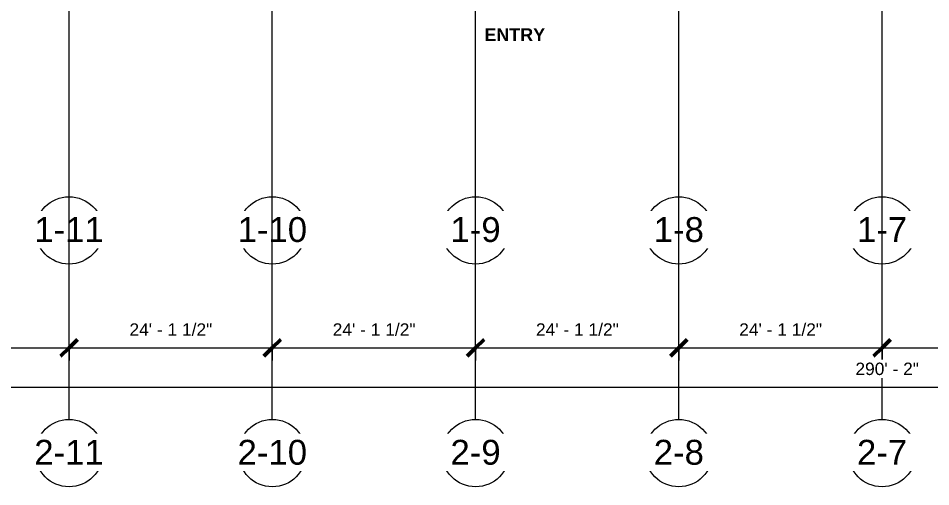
# Model space of a CAD drawing. Header units: inches. Extents: x 21341 to 27231, y -23509 to -20035.
# Drawn here: x 23303 to 24603, y -23509 to -22841 of the extents above; entities that cross this region are included whole.
import ezdxf

# ---------------------------------------------------------------- set-up
doc = ezdxf.new("R2010")
doc.units = ezdxf.units.IN
doc.header["$MEASUREMENT"] = 0
doc.linetypes.add('Grid Line 1_2_', pattern=[0.875, 0.5, -0.125, 0.125, -0.125])
for name, color, linetype, lineweight in [('A-ANNO-DIMS', 211, 'Continuous', 9), ('A-ANNO-DIMS-192', 211, 'Continuous', 9), ('G-ANNO-TEXT', 231, 'Continuous', 9), ('S-GRID', 1, 'Continuous', 9), ('S-GRID-IDEN', 1, 'Continuous', 9)]:
    doc.layers.add(name, color=color, linetype=linetype, lineweight=lineweight)
doc.styles.add('Arial', font='arial.ttf', dxfattribs={"height": 35.407186})
doc.styles.add('Arial_1', font='arial.ttf', dxfattribs={"height": 17.703593})
doc.styles.add('Arial_B', font='arialbd.ttf', dxfattribs={"height": 18.265612})
doc.dimstyles.new('Linear_-_3_32__Arial_1', dxfattribs={"dimscale": 12, "dimtxt": 18, "dimasz": 2, "dimexe": 1.5, "dimexo": 1, "dimgap": 1, "dimtad": 1, "dimdec": 4, "dimrnd": 0.0625, "dimzin": 1, "dimdsep": 46, "dimlunit": 4, "dimtxsty": 'Arial_1', "dimblk1": 'OBLIQUE', "dimblk2": 'OBLIQUE', "dimsah": 1, "dimcen": 0.09, "dimdle": 1.5, "dimazin": 0, "dimtfac": 1, "dimtdec": 4, "dimtix": 1, "dimtmove": 0, "dimatfit": 3, "dimfxl": 1, "dimtvp": 1, "dimtfill": 1, "dimfrac": 2, "dimtolj": 1, "dimtzin": 0, "dimarcsym": 2})

# ---------------------------------------------------------------- blocks, each defined once
blk = doc.blocks.new('Grid - Grid Head - Circle-14747-First Floor Plan')
at = {"layer": 'S-GRID-IDEN'}
blk.add_circle((0, 0), 0.25, dxfattribs=at)
blk = doc.blocks.new('DIMBLOCK20-First Floor Plan')
at = {"layer": 'A-ANNO-DIMS-192', "lineweight": 50, "transparency": 16777216}
for p, q in [((23085.9, -23311.2), (23097.9, -23299.2)), ((23375.4, -23311.2), (23387.4, -23299.2)), ((23085.9, -23311.2), (23073.9, -23323.2)), ((23375.4, -23311.2), (23363.4, -23323.2))]:
    blk.add_line(p, q, dxfattribs=at)
at = {"layer": 'A-ANNO-DIMS-192', "transparency": 16777216}
for p, q in [((23085.9, -23306.3), (23085.9, -23329.2)), ((23085.9, -23311.2), (23085.9, -23306.3)), ((23085.9, -23311.2), (23375.4, -23311.2)), ((23375.4, -23306.3), (23375.4, -23329.2)), ((23375.4, -23311.2), (23375.4, -23306.3))]:
    blk.add_line(p, q, dxfattribs=at)
at = {"layer": 'A-ANNO-DIMS-192', "color": 0, "transparency": 16777216, "insert": (23171.9, -23276.3), "char_height": 17.704, "width": 140.898, "attachment_point": 1, "line_spacing_factor": 0.938532, "style": 'Arial_1', "bg_fill": 3, "box_fill_scale": 1.25, "bg_fill_color": 0, "bg_fill_transparency": 0}
blk.add_mtext('24\' - 1 1/2"', dxfattribs=at)
blk = doc.blocks.new('_Oblique')
at = {"color": 0, "linetype": 'ByBlock', "lineweight": -2}
blk.add_line((-0.5, -0.5), (0.5, 0.5), dxfattribs=at)
blk = doc.blocks.new('DIMBLOCK21-First Floor Plan')
at = {"layer": 'A-ANNO-DIMS-192', "lineweight": 50, "transparency": 16777216}
for p, q in [((23375.4, -23311.2), (23387.4, -23299.2)), ((23664.9, -23311.2), (23676.9, -23299.2)), ((23375.4, -23311.2), (23363.4, -23323.2)), ((23664.9, -23311.2), (23652.9, -23323.2))]:
    blk.add_line(p, q, dxfattribs=at)
at = {"layer": 'A-ANNO-DIMS-192', "transparency": 16777216}
for p, q in [((23375.4, -23306.3), (23375.4, -23329.2)), ((23375.4, -23311.2), (23375.4, -23306.3)), ((23375.4, -23311.2), (23664.9, -23311.2)), ((23664.9, -23306.3), (23664.9, -23329.2)), ((23664.9, -23311.2), (23664.9, -23306.3))]:
    blk.add_line(p, q, dxfattribs=at)
at = {"layer": 'A-ANNO-DIMS-192', "color": 0, "transparency": 16777216, "insert": (23461.4, -23276.3), "char_height": 17.704, "width": 140.898, "attachment_point": 1, "line_spacing_factor": 0.938532, "style": 'Arial_1', "bg_fill": 3, "box_fill_scale": 1.25, "bg_fill_color": 0, "bg_fill_transparency": 0}
blk.add_mtext('24\' - 1 1/2"', dxfattribs=at)
blk = doc.blocks.new('DIMBLOCK22-First Floor Plan')
at = {"layer": 'A-ANNO-DIMS-192', "lineweight": 50, "transparency": 16777216}
for p, q in [((23664.9, -23311.2), (23676.9, -23299.2)), ((23954.4, -23311.2), (23966.4, -23299.2)), ((23664.9, -23311.2), (23652.9, -23323.2)), ((23954.4, -23311.2), (23942.4, -23323.2))]:
    blk.add_line(p, q, dxfattribs=at)
at = {"layer": 'A-ANNO-DIMS-192', "transparency": 16777216}
for p, q in [((23664.9, -23306.3), (23664.9, -23329.2)), ((23664.9, -23311.2), (23664.9, -23306.3)), ((23664.9, -23311.2), (23954.4, -23311.2)), ((23954.4, -23306.3), (23954.4, -23329.2)), ((23954.4, -23311.2), (23954.4, -23306.3))]:
    blk.add_line(p, q, dxfattribs=at)
at = {"layer": 'A-ANNO-DIMS-192', "color": 0, "transparency": 16777216, "insert": (23750.9, -23276.3), "char_height": 17.704, "width": 140.898, "attachment_point": 1, "line_spacing_factor": 0.938532, "style": 'Arial_1', "bg_fill": 3, "box_fill_scale": 1.25, "bg_fill_color": 0, "bg_fill_transparency": 0}
blk.add_mtext('24\' - 1 1/2"', dxfattribs=at)
blk = doc.blocks.new('DIMBLOCK23-First Floor Plan')
at = {"layer": 'A-ANNO-DIMS-192', "lineweight": 50, "transparency": 16777216}
for p, q in [((23954.4, -23311.2), (23966.4, -23299.2)), ((24243.9, -23311.2), (24255.9, -23299.2)), ((23954.4, -23311.2), (23942.4, -23323.2)), ((24243.9, -23311.2), (24231.9, -23323.2))]:
    blk.add_line(p, q, dxfattribs=at)
at = {"layer": 'A-ANNO-DIMS-192', "transparency": 16777216}
for p, q in [((23954.4, -23306.3), (23954.4, -23329.2)), ((23954.4, -23311.2), (23954.4, -23306.3)), ((23954.4, -23311.2), (24243.9, -23311.2)), ((24243.9, -23306.3), (24243.9, -23329.2)), ((24243.9, -23311.2), (24243.9, -23306.3))]:
    blk.add_line(p, q, dxfattribs=at)
at = {"layer": 'A-ANNO-DIMS-192', "color": 0, "transparency": 16777216, "insert": (24040.4, -23276.3), "char_height": 17.704, "width": 140.898, "attachment_point": 1, "line_spacing_factor": 0.938532, "style": 'Arial_1', "bg_fill": 3, "box_fill_scale": 1.25, "bg_fill_color": 0, "bg_fill_transparency": 0}
blk.add_mtext('24\' - 1 1/2"', dxfattribs=at)
blk = doc.blocks.new('DIMBLOCK24-First Floor Plan')
at = {"layer": 'A-ANNO-DIMS-192', "lineweight": 50, "transparency": 16777216}
for p, q in [((24243.9, -23311.2), (24255.9, -23299.2)), ((24533.4, -23311.2), (24545.4, -23299.2)), ((24243.9, -23311.2), (24231.9, -23323.2)), ((24533.4, -23311.2), (24521.4, -23323.2))]:
    blk.add_line(p, q, dxfattribs=at)
at = {"layer": 'A-ANNO-DIMS-192', "transparency": 16777216}
for p, q in [((24243.9, -23306.3), (24243.9, -23329.2)), ((24243.9, -23311.2), (24243.9, -23306.3)), ((24243.9, -23311.2), (24533.4, -23311.2)), ((24533.4, -23306.3), (24533.4, -23329.2)), ((24533.4, -23311.2), (24533.4, -23306.3))]:
    blk.add_line(p, q, dxfattribs=at)
at = {"layer": 'A-ANNO-DIMS-192', "color": 0, "transparency": 16777216, "insert": (24329.9, -23276.3), "char_height": 17.704, "width": 140.898, "attachment_point": 1, "line_spacing_factor": 0.938532, "style": 'Arial_1', "bg_fill": 3, "box_fill_scale": 1.25, "bg_fill_color": 0, "bg_fill_transparency": 0}
blk.add_mtext('24\' - 1 1/2"', dxfattribs=at)
blk = doc.blocks.new('DIMBLOCK25-First Floor Plan')
at = {"layer": 'A-ANNO-DIMS-192', "lineweight": 50, "transparency": 16777216}
for p, q in [((24533.4, -23311.2), (24545.4, -23299.2)), ((24822.9, -23311.2), (24834.9, -23299.2)), ((24533.4, -23311.2), (24521.4, -23323.2)), ((24822.9, -23311.2), (24810.9, -23323.2))]:
    blk.add_line(p, q, dxfattribs=at)
at = {"layer": 'A-ANNO-DIMS-192', "transparency": 16777216}
for p, q in [((24533.4, -23306.3), (24533.4, -23329.2)), ((24533.4, -23311.2), (24533.4, -23306.3)), ((24533.4, -23311.2), (24822.9, -23311.2)), ((24822.9, -23306.3), (24822.9, -23329.2)), ((24822.9, -23311.2), (24822.9, -23306.3))]:
    blk.add_line(p, q, dxfattribs=at)
at = {"layer": 'A-ANNO-DIMS-192', "color": 0, "transparency": 16777216, "insert": (24619.4, -23276.3), "char_height": 17.704, "width": 140.898, "attachment_point": 1, "line_spacing_factor": 0.938532, "style": 'Arial_1', "bg_fill": 3, "box_fill_scale": 1.25, "bg_fill_color": 0, "bg_fill_transparency": 0}
blk.add_mtext('24\' - 1 1/2"', dxfattribs=at)
blk = doc.blocks.new('DIMBLOCK43-First Floor Plan')
at = {"layer": 'A-ANNO-DIMS-192', "transparency": 16777216}
for p, q in [((22799.4, -23329.2), (22799.4, -23385.3)), ((22799.4, -23367.3), (22799.4, -23329.2)), ((26281.4, -23329.2), (26281.4, -23385.3)), ((26281.4, -23367.3), (26281.4, -23329.2)), ((22781.4, -23367.3), (26299.4, -23367.3))]:
    blk.add_line(p, q, dxfattribs=at)
at = {"layer": 'A-ANNO-DIMS-192', "lineweight": 50, "transparency": 16777216}
for p, q in [((22799.4, -23367.3), (22811.4, -23355.3)), ((26281.4, -23367.3), (26293.4, -23355.3)), ((22799.4, -23367.3), (22787.4, -23379.3)), ((26281.4, -23367.3), (26269.4, -23379.3))]:
    blk.add_line(p, q, dxfattribs=at)
at = {"layer": 'A-ANNO-DIMS-192', "color": 0, "transparency": 16777216, "insert": (24495.4, -23332.3), "char_height": 17.7, "width": 108, "attachment_point": 1, "line_spacing_factor": 0.938532, "style": 'Arial_1', "bg_fill": 3, "box_fill_scale": 1.25, "bg_fill_color": 0, "bg_fill_transparency": 0}
blk.add_mtext('290\' - 2"', dxfattribs=at)

msp = doc.modelspace()

# ---------------------------------------------------------------- linework, layer by layer
at = {"layer": 'S-GRID', "linetype": 'Grid Line 1_2_'}
for p, q in [((23375.39023, -23095.79981), (23375.39023, -20550.05281)), ((23664.89023, -23095.79981), (23664.89023, -20550.05281)), ((23954.39023, -23095.79981), (23954.39023, -20550.05281)), ((24243.89023, -23095.79981), (24243.89023, -20550.05281)), ((24533.39023, -23095.79981), (24533.39023, -20550.05281))]:
    msp.add_line(p, q, dxfattribs=at)

# ---------------------------------------------------------------- block references
at = {"layer": 'S-GRID-IDEN', "xscale": 191.9999999999999, "yscale": 191.9999999999999, "zscale": 191.9999999999999}
for p in [(23375.39023, -23143.79981), (23664.89023, -23143.79981), (23954.39023, -23143.79981), (24243.89023, -23143.79981), (24533.39023, -23143.79981), (23375.39023, -23461.24119), (23664.89023, -23461.24119), (23954.39023, -23461.24119), (24243.89023, -23461.24119), (24533.39023, -23461.24119)]:
    msp.add_blockref('Grid - Grid Head - Circle-14747-First Floor Plan', p, dxfattribs=at)

# ---------------------------------------------------------------- next in the draw order: texts
at = {"layer": 'G-ANNO-TEXT', "color": 7, "insert": (24010.20279, -22855.77335), "char_height": 18.265612, "width": 100.224, "attachment_point": 2, "line_spacing_factor": 0.938532, "style": 'Arial_B', "bg_fill": 3, "box_fill_scale": 1.25, "bg_fill_color": 0, "bg_fill_transparency": 0}
msp.add_mtext('ENTRY', dxfattribs=at)
at = {"layer": 'S-GRID-IDEN', "char_height": 35.407186, "attachment_point": 2, "line_spacing_factor": 0.938532, "style": 'Arial', "bg_fill": 3, "box_fill_scale": 1.25, "bg_fill_color": 0, "bg_fill_transparency": 0}
for s, insert, width in [('1-11', (23375.381, -23124.92608), 117.936), ('1-10', (23664.881, -23124.92608), 117.936), ('1-9', (23954.381, -23124.92608), 85.104), ('1-8', (24243.881, -23124.92608), 85.104), ('1-7', (24533.381, -23124.92608), 85.104), ('2-11', (23375.381, -23442.36746), 117.936), ('2-10', (23664.881, -23442.36746), 117.936), ('2-9', (23954.381, -23442.36746), 85.104), ('2-8', (24243.881, -23442.36746), 85.104), ('2-7', (24533.381, -23442.36746), 85.104)]:
    msp.add_mtext(s, dxfattribs=dict(at, insert=insert, width=width))

# ---------------------------------------------------------------- next in the draw order: linework, layer by layer
at = {"layer": 'S-GRID', "linetype": 'Grid Line 1_2_'}
for p, q in [((23375.39023, -23413.24119), (23375.39023, -20902.42781)), ((23664.89023, -23413.24119), (23664.89023, -20902.42781)), ((23954.39023, -23413.24119), (23954.39023, -20902.42781)), ((24243.89023, -23413.24119), (24243.89023, -20902.42781)), ((24533.39023, -23413.24119), (24533.39023, -20902.42781))]:
    msp.add_line(p, q, dxfattribs=at)

# ---------------------------------------------------------------- next in the draw order: dimensions: what is measured, and where the dimension line sits
at = {"layer": 'A-ANNO-DIMS'}
dim = msp.add_linear_dim(base=(23375.39023, -23311.23099), p1=(23085.89023, -23294.26043), p2=(23375.39023, -23294.26043), dimstyle='Linear_-_3_32__Arial_1', override={"dimpost": '<>', "dimfxl": 289.5}, dxfattribs=at)
dim.commit()
dim.dimension.update_dxf_attribs({"geometry": 'DIMBLOCK20-First Floor Plan', "text_midpoint": (23230.64023, -23290.07729)})

# ---------------------------------------------------------------- next in the draw order: dimensions: what is measured, and where the dimension line sits
dim = msp.add_linear_dim(base=(23664.89023, -23311.23099), p1=(23375.39023, -23294.26043), p2=(23664.89023, -23294.26043), dimstyle='Linear_-_3_32__Arial_1', override={"dimpost": '<>', "dimfxl": 289.5}, dxfattribs=at)
dim.commit()
dim.dimension.update_dxf_attribs({"geometry": 'DIMBLOCK21-First Floor Plan', "text_midpoint": (23520.14023, -23290.07729)})

# ---------------------------------------------------------------- next in the draw order: dimensions: what is measured, and where the dimension line sits
dim = msp.add_linear_dim(base=(23954.39023, -23311.23099), p1=(23664.89023, -23294.26043), p2=(23954.39023, -23294.26043), dimstyle='Linear_-_3_32__Arial_1', override={"dimpost": '<>', "dimfxl": 289.5}, dxfattribs=at)
dim.commit()
dim.dimension.update_dxf_attribs({"geometry": 'DIMBLOCK22-First Floor Plan', "text_midpoint": (23809.64023, -23290.07729)})

# ---------------------------------------------------------------- next in the draw order: dimensions: what is measured, and where the dimension line sits
dim = msp.add_linear_dim(base=(24243.89023, -23311.23099), p1=(23954.39023, -23294.26043), p2=(24243.89023, -23294.26043), dimstyle='Linear_-_3_32__Arial_1', override={"dimpost": '<>', "dimfxl": 289.5}, dxfattribs=at)
dim.commit()
dim.dimension.update_dxf_attribs({"geometry": 'DIMBLOCK23-First Floor Plan', "text_midpoint": (24099.14023, -23290.07729)})

# ---------------------------------------------------------------- next in the draw order: dimensions: what is measured, and where the dimension line sits
dim = msp.add_linear_dim(base=(24533.39023, -23311.23099), p1=(24243.89023, -23294.26043), p2=(24533.39023, -23294.26043), dimstyle='Linear_-_3_32__Arial_1', override={"dimpost": '<>', "dimfxl": 289.5}, dxfattribs=at)
dim.commit()
dim.dimension.update_dxf_attribs({"geometry": 'DIMBLOCK24-First Floor Plan', "text_midpoint": (24388.64023, -23290.07729)})

# ---------------------------------------------------------------- next in the draw order: dimensions: what is measured, and where the dimension line sits
dim = msp.add_linear_dim(base=(24822.89023, -23311.23099), p1=(24533.39023, -23294.26043), p2=(24822.89023, -23294.26043), dimstyle='Linear_-_3_32__Arial_1', override={"dimpost": '<>', "dimfxl": 289.5}, dxfattribs=at)
dim.commit()
dim.dimension.update_dxf_attribs({"geometry": 'DIMBLOCK25-First Floor Plan', "text_midpoint": (24678.14023, -23290.07729)})

# ---------------------------------------------------------------- next in the draw order: dimensions: what is measured, and where the dimension line sits
dim = msp.add_linear_dim(base=(26281.39023, -23367.30155), p1=(22799.39023, -23317.24119), p2=(26281.39023, -23317.24119), dimstyle='Linear_-_3_32__Arial_1', override={"dimpost": '<>', "dimfxl": 3482}, dxfattribs=at)
dim.commit()
dim.dimension.update_dxf_attribs({"geometry": 'DIMBLOCK43-First Floor Plan', "text_midpoint": (24540.39023, -23346.26257)})

doc.saveas('drawing.dxf')
